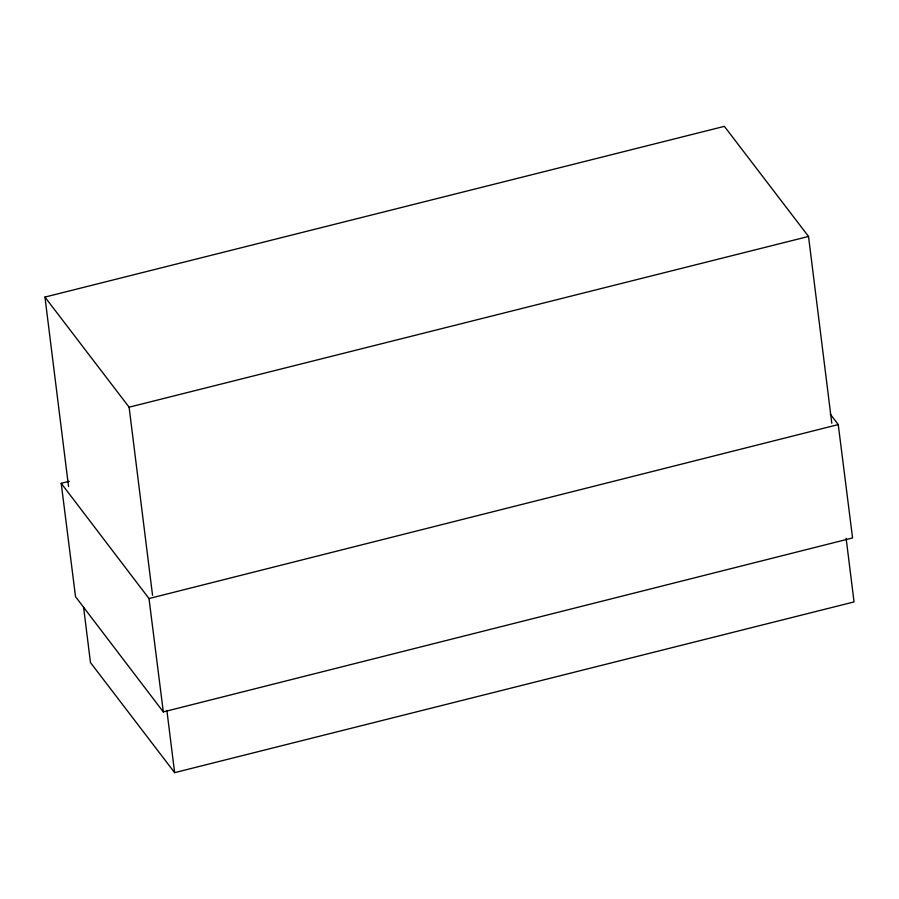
<?xml version="1.0" encoding="UTF-8"?>
<svg xmlns="http://www.w3.org/2000/svg" width="899" height="899" viewBox="0 0 899 899"><rect width="100%" height="100%" fill="white"/><g stroke="black" fill="none" stroke-linecap="round" stroke-linejoin="round"><path stroke-width="1.35" d="M68.549 486.584L44.95 297.086L724.369 126.354L808.527 236.448L831.8 423.249M44.95 297.086L129.108 407.191L808.527 236.448M830.26 414.113L838.239 424.586L852.567 537.962L163.315 711.907L75.527 596.689L61.199 483.314L69.313 481.268M61.199 483.314L148.998 598.543L838.239 424.586M83.562 607.05L90.473 662.552L174.631 772.646L854.05 601.914L846.128 538.299M148.998 598.543L163.315 711.907M129.108 407.191L152.549 595.329M166.877 710.39L174.631 772.646"/></g></svg>
